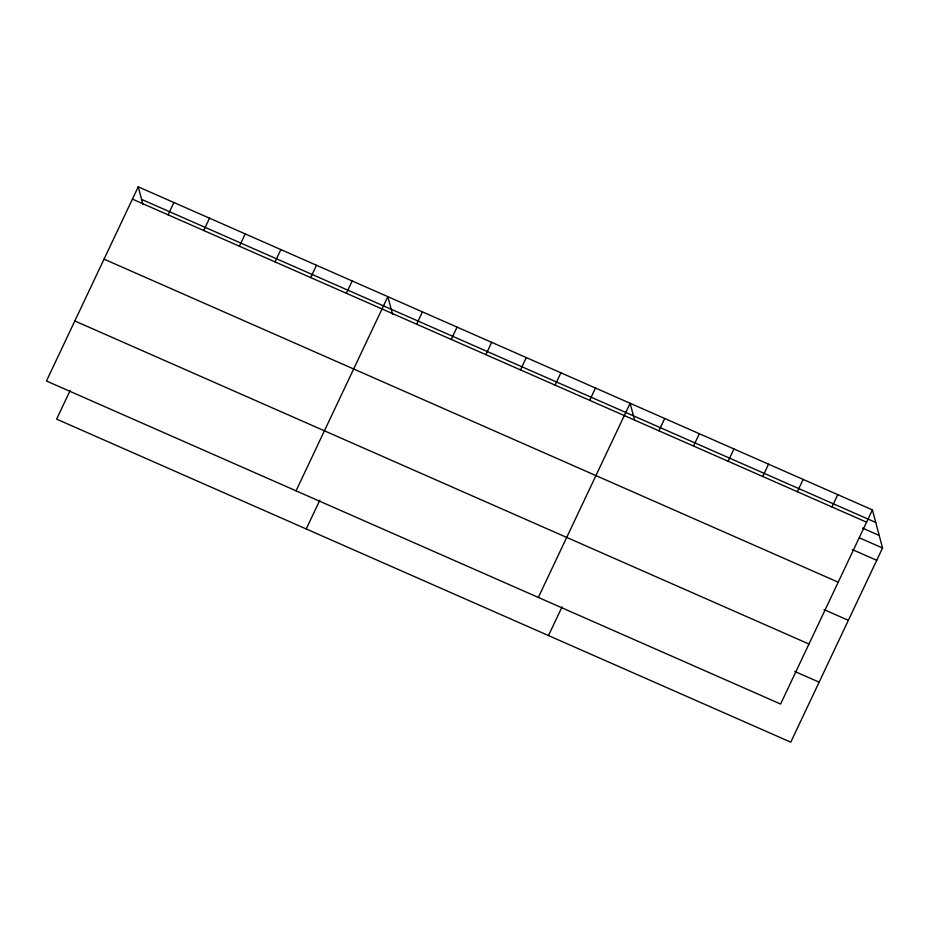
<?xml version="1.0" encoding="UTF-8"?>
<svg xmlns="http://www.w3.org/2000/svg" width="929" height="929" viewBox="0 0 929 929"><rect width="100%" height="100%" fill="white"/><g stroke="black" fill="none" stroke-linecap="round" stroke-linejoin="round"><path stroke-width="1.39" d="M138.235 186.822L46.45 380.995L780.604 704.043L872.389 509.87L138.235 186.822L142.973 204.589M70.186 390.424L56.611 419.13L790.765 742.178L882.55 548.005L872.389 509.87M168.079 214.82L173.897 202.51M203.73 230.508L209.548 218.199M239.392 246.197L245.21 233.899M275.054 261.885L280.872 249.587M310.716 277.585L316.522 265.276M346.366 293.274L352.184 280.964M296.061 490.826L387.846 296.665L392.584 314.432M306.222 528.961L319.797 500.266M416.633 324.198L422.451 311.889M451.25 339.422L457.068 327.113M485.855 354.646L491.673 342.348M520.472 369.881L526.29 357.572M555.077 385.105L560.895 372.808M589.683 400.341L595.501 388.032M538.332 597.428L630.117 403.267L634.507 419.745M548.493 635.575L562.068 606.869M658.905 430.801L664.723 418.491M693.522 446.025L699.34 433.727M728.127 461.26L733.945 448.951M762.744 476.484L768.55 464.186M797.349 491.72L803.167 479.41M831.954 506.944L837.772 494.646M141.591 199.41L875.733 522.458M132.417 199.131L866.571 522.179M862.53 528.09L879.194 535.429M859.476 537.856L882.55 548.005M852.381 549.596L876.732 560.315M104.048 259.145L838.202 582.193M824.011 609.61L848.363 620.328M74.819 320.969L808.973 644.029M794.783 671.446L819.134 682.165"/></g></svg>
